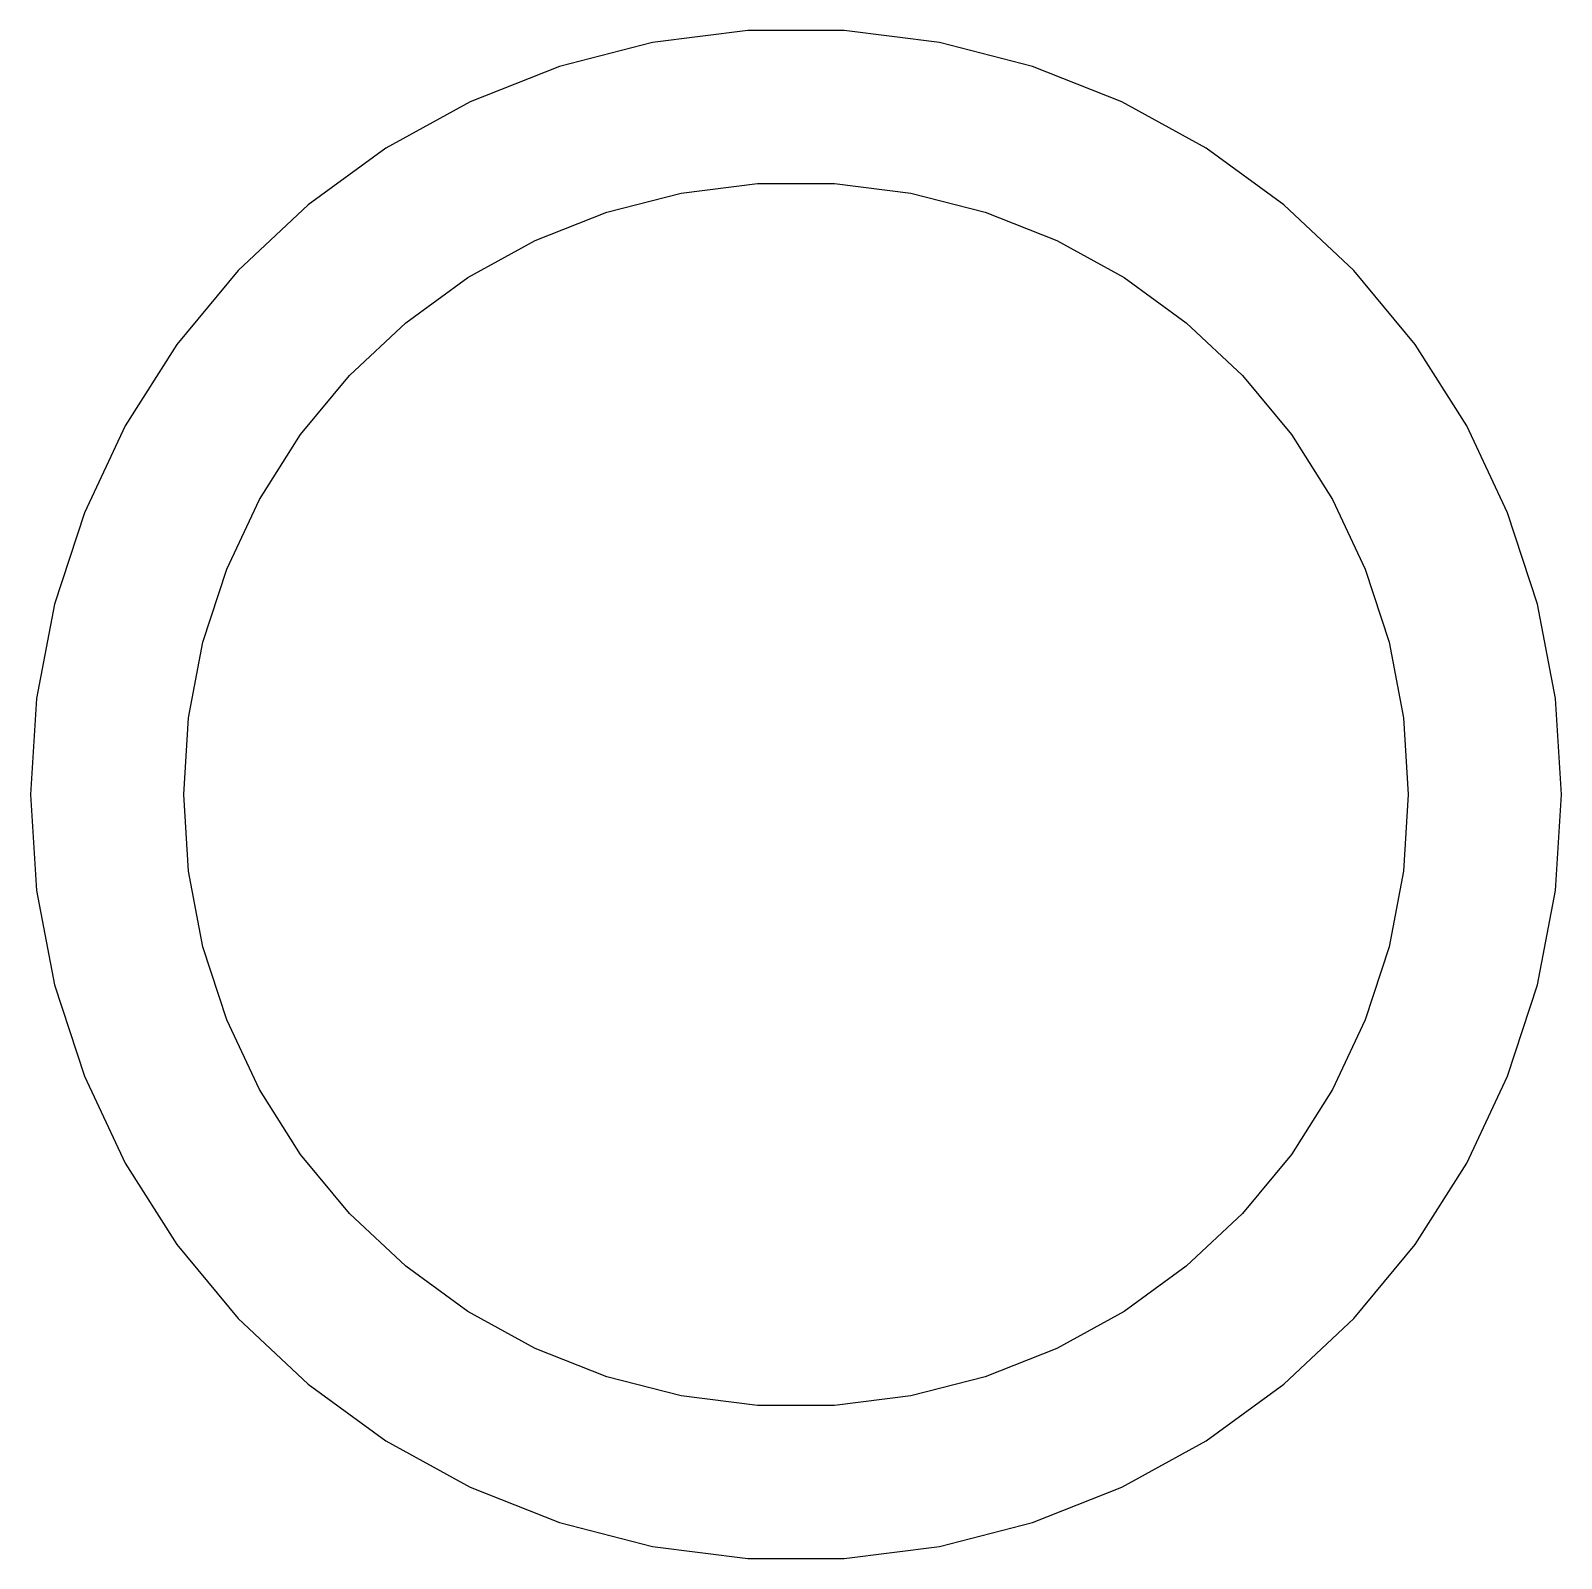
# Model space of a CAD drawing. Header units: metres. Extents: x -50 to 50, y -50 to 50.
import ezdxf

# ---------------------------------------------------------------- set-up
doc = ezdxf.new("R2010")
doc.units = ezdxf.units.M

msp = doc.modelspace()

# ---------------------------------------------------------------- linework, layer by layer
for p, q in [((-9.36906, 49.1143), (-15.4508, 47.5528)), ((-3.13951, 49.9013), (-9.36906, 49.1143)), ((3.13951, 49.9013), (-3.13951, 49.9013)), ((9.36906, 49.1143), (3.13951, 49.9013)), ((15.4508, 47.5528), (9.36906, 49.1143)), ((-15.4508, 47.5528), (-21.289, 45.2413)), ((21.289, 45.2413), (15.4508, 47.5528)), ((-21.289, 45.2413), (-26.7913, 42.2164)), ((26.7913, 42.2164), (21.289, 45.2413)), ((-26.7913, 42.2164), (-31.8712, 38.5257)), ((31.8712, 38.5257), (26.7913, 42.2164)), ((-12.3607, 38.0423), (-7.49524, 39.2915)), ((-7.49524, 39.2915), (-2.51161, 39.9211)), ((-2.51161, 39.9211), (2.51161, 39.9211)), ((2.51161, 39.9211), (7.49524, 39.2915)), ((7.49524, 39.2915), (12.3607, 38.0423)), ((-31.8712, 38.5257), (-36.4484, 34.2274)), ((-17.0312, 36.1931), (-12.3607, 38.0423)), ((12.3607, 38.0423), (17.0312, 36.1931)), ((36.4484, 34.2274), (31.8712, 38.5257)), ((-21.4331, 33.7731), (-17.0312, 36.1931)), ((17.0312, 36.1931), (21.4331, 33.7731)), ((-36.4484, 34.2274), (-40.4509, 29.3893)), ((40.4509, 29.3893), (36.4484, 34.2274)), ((-25.4969, 30.8205), (-21.4331, 33.7731)), ((21.4331, 33.7731), (25.4969, 30.8205)), ((-29.1587, 27.3819), (-25.4969, 30.8205)), ((25.4969, 30.8205), (29.1587, 27.3819)), ((-40.4509, 29.3893), (-43.8153, 24.0877)), ((43.8153, 24.0877), (40.4509, 29.3893)), ((-32.3607, 23.5114), (-29.1587, 27.3819)), ((29.1587, 27.3819), (32.3607, 23.5114)), ((-43.8153, 24.0877), (-46.4888, 18.4062)), ((46.4888, 18.4062), (43.8153, 24.0877)), ((-35.0523, 19.2701), (-32.3607, 23.5114)), ((32.3607, 23.5114), (35.0523, 19.2701)), ((-37.1911, 14.725), (-35.0523, 19.2701)), ((35.0523, 19.2701), (37.1911, 14.725)), ((-46.4888, 18.4062), (-48.4292, 12.4345)), ((48.4292, 12.4345), (46.4888, 18.4062)), ((-38.7433, 9.94759), (-37.1911, 14.725)), ((37.1911, 14.725), (38.7433, 9.94759)), ((-48.4292, 12.4345), (-49.6057, 6.26665)), ((49.6057, 6.26665), (48.4292, 12.4345)), ((-39.6846, 5.01332), (-38.7433, 9.94759)), ((38.7433, 9.94759), (39.6846, 5.01332)), ((-49.6057, 6.26665), (-50, 0)), ((50, 0), (49.6057, 6.26665)), ((-40, 0), (-39.6846, 5.01332)), ((39.6846, 5.01332), (40, 0)), ((-50, 0), (-49.6057, -6.26665)), ((-39.6846, -5.01332), (-40, 0)), ((40, 0), (39.6846, -5.01332)), ((49.6057, -6.26665), (50, 0)), ((-38.7433, -9.94759), (-39.6846, -5.01332)), ((39.6846, -5.01332), (38.7433, -9.94759)), ((-49.6057, -6.26665), (-48.4292, -12.4345)), ((48.4292, -12.4345), (49.6057, -6.26665)), ((-37.1911, -14.725), (-38.7433, -9.94759)), ((38.7433, -9.94759), (37.1911, -14.725)), ((-48.4292, -12.4345), (-46.4888, -18.4062)), ((46.4888, -18.4062), (48.4292, -12.4345)), ((-35.0523, -19.2701), (-37.1911, -14.725)), ((37.1911, -14.725), (35.0523, -19.2701)), ((-46.4888, -18.4062), (-43.8153, -24.0877)), ((43.8153, -24.0877), (46.4888, -18.4062)), ((-32.3607, -23.5114), (-35.0523, -19.2701)), ((35.0523, -19.2701), (32.3607, -23.5114)), ((-29.1587, -27.3819), (-32.3607, -23.5114)), ((32.3607, -23.5114), (29.1587, -27.3819)), ((-43.8153, -24.0877), (-40.4509, -29.3893)), ((40.4509, -29.3893), (43.8153, -24.0877)), ((-25.4969, -30.8205), (-29.1587, -27.3819)), ((29.1587, -27.3819), (25.4969, -30.8205)), ((-40.4509, -29.3893), (-36.4484, -34.2274)), ((36.4484, -34.2274), (40.4509, -29.3893)), ((-21.4331, -33.7731), (-25.4969, -30.8205)), ((25.4969, -30.8205), (21.4331, -33.7731)), ((-17.0312, -36.1931), (-21.4331, -33.7731)), ((21.4331, -33.7731), (17.0312, -36.1931)), ((-36.4484, -34.2274), (-31.8712, -38.5257)), ((31.8712, -38.5257), (36.4484, -34.2274)), ((-12.3607, -38.0423), (-17.0312, -36.1931)), ((17.0312, -36.1931), (12.3607, -38.0423)), ((-31.8712, -38.5257), (-26.7913, -42.2164)), ((-7.49524, -39.2915), (-12.3607, -38.0423)), ((12.3607, -38.0423), (7.49524, -39.2915)), ((26.7913, -42.2164), (31.8712, -38.5257)), ((-2.51161, -39.9211), (-7.49524, -39.2915)), ((2.51161, -39.9211), (-2.51161, -39.9211)), ((7.49524, -39.2915), (2.51161, -39.9211)), ((-26.7913, -42.2164), (-21.289, -45.2413)), ((21.289, -45.2413), (26.7913, -42.2164)), ((-21.289, -45.2413), (-15.4508, -47.5528)), ((15.4508, -47.5528), (21.289, -45.2413)), ((-15.4508, -47.5528), (-9.36906, -49.1143)), ((9.36906, -49.1143), (15.4508, -47.5528)), ((-9.36906, -49.1143), (-3.13951, -49.9013)), ((-3.13951, -49.9013), (3.13951, -49.9013)), ((3.13951, -49.9013), (9.36906, -49.1143))]:
    msp.add_line(p, q)

doc.saveas('drawing.dxf')
